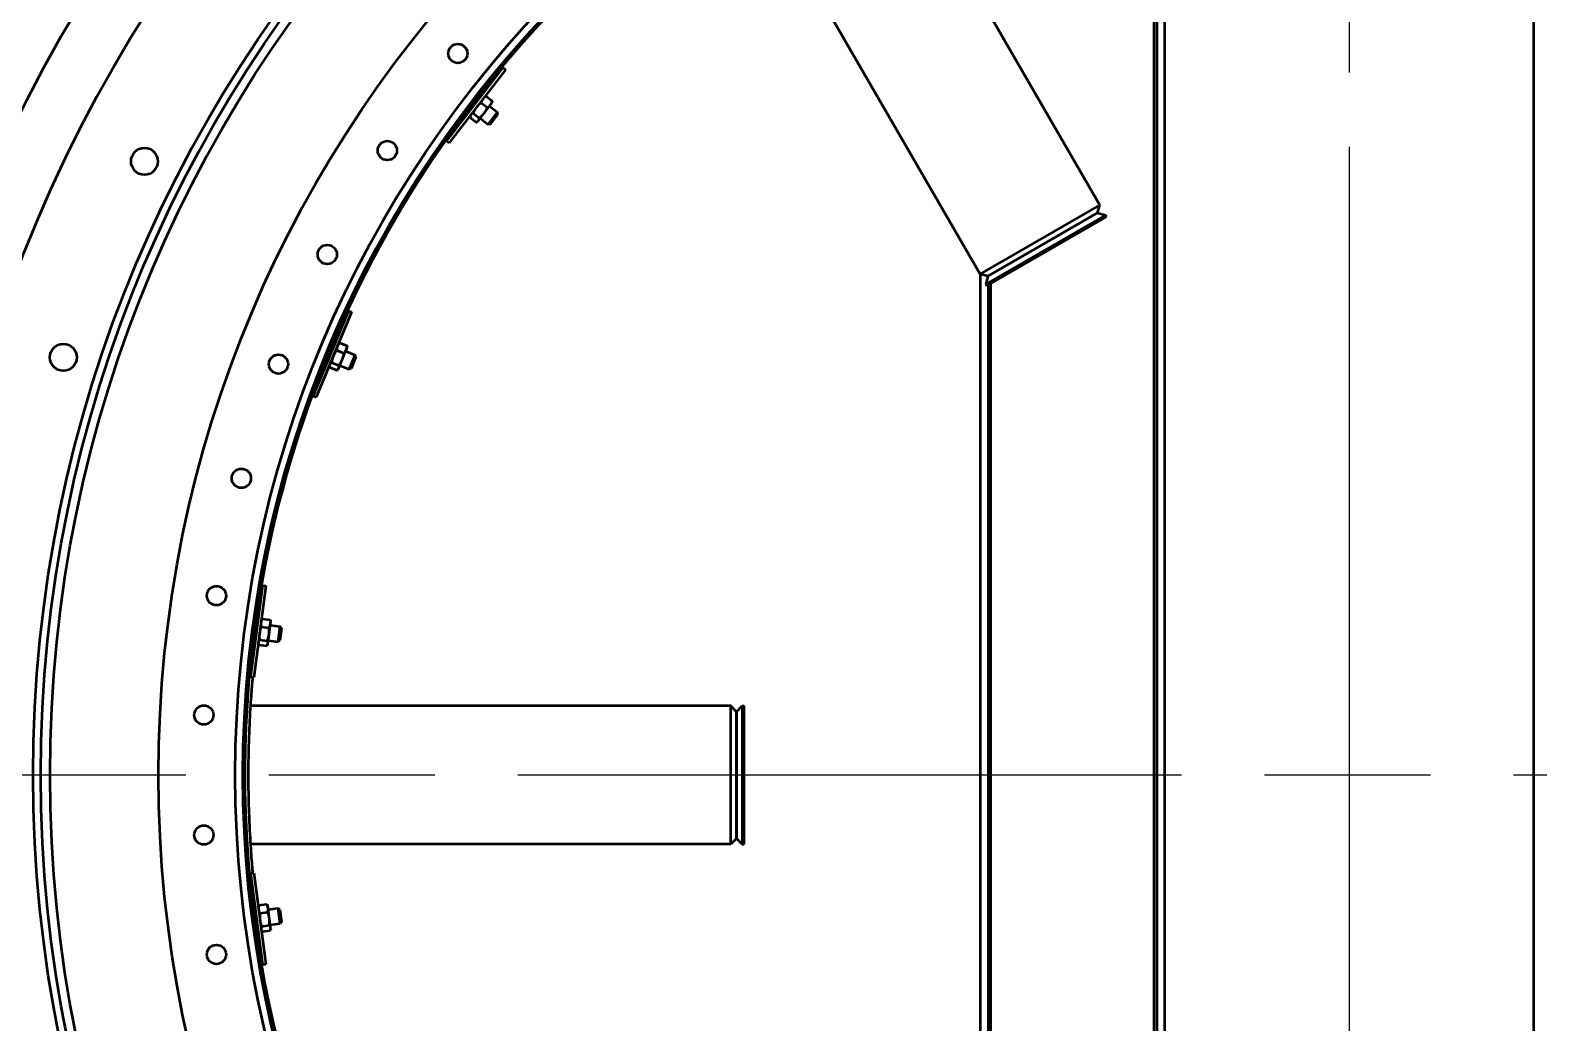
# Model space of a CAD drawing. Header units: inches. Extents: x 11 to 1621, y 11 to 1332.
# Drawn here: x 1204.27 to 1253.37, y 350.31 to 382.63 of the extents above; entities that cross this region are included whole.
import ezdxf

# ---------------------------------------------------------------- set-up
doc = ezdxf.new("R2010")
doc.units = ezdxf.units.IN
doc.header["$LTSCALE"] = 48
doc.header["$MEASUREMENT"] = 0
doc.linetypes.add('CHAIN', pattern=[0.7087, 0.4724, -0.0591, 0.1181, -0.0591])
for name, color, linetype, lineweight in [('Center Mark (ANSI)', 7, 'Continuous', 25), ('Centerline (ANSI)', 7, 'Continuous', 25), ('Visible (ANSI)', 7, 'Continuous', 50)]:
    doc.layers.add(name, color=color, linetype=linetype, lineweight=lineweight)

msp = doc.modelspace()

# ---------------------------------------------------------------- linework, layer by layer
at = {"layer": 'Center Mark (ANSI)', "linetype": 'CHAIN', "ltscale": 0.952448}
for p, q in [((1247.196979, 403.130235), (1247.196979, 313.630235)), ((1338.941663, 358.380235), (1150.49666, 358.380235))]:
    msp.add_line(p, q, dxfattribs=at)
at = {"layer": 'Centerline (ANSI)', "linetype": 'CHAIN', "ltscale": 0.952448}
msp.add_line((1247.196963, 896.951101), (1247.196963, 271.446921), dxfattribs=at)
at = {"layer": 'Visible (ANSI)'}
for p, q in [((1240.855266, 323.006706), (1240.855266, 393.753764)), ((1240.946979, 322.990386), (1240.946979, 393.770084)), ((1241.196979, 323.100624), (1241.196979, 393.659846)), ((1253.196979, 393.659846), (1253.196979, 323.100624)), ((1239.083037, 376.933996), (1231.266646, 390.472382)), ((1235.185922, 374.683996), (1227.369532, 388.222382)), ((1219.652263, 381.406748), (1217.825978, 379.026688)), ((1219.739056, 381.340149), (1217.912771, 378.960089)), ((1219.652263, 381.406748), (1219.739056, 381.340149)), ((1218.534343, 380.058731), (1218.58693, 380.01838)), ((1218.838724, 380.455408), (1218.891311, 380.415056)), ((1218.948251, 380.265115), (1219.153647, 380.107509)), ((1219.044436, 379.920745), (1219.255344, 380.195606)), ((1219.054199, 380.447627), (1219.084438, 380.463368)), ((1219.108721, 380.474244), (1219.314118, 380.316638)), ((1219.226423, 380.157915), (1219.487182, 379.957829)), ((1219.255344, 380.195606), (1219.302519, 380.257085)), ((1219.302519, 380.257085), (1219.309897, 380.290368)), ((1218.586029, 379.793058), (1218.791425, 379.635452)), ((1218.597628, 379.852612), (1218.590249, 379.819329)), ((1218.686905, 379.924522), (1218.892301, 379.766916)), ((1218.845948, 379.66207), (1218.815708, 379.646328)), ((1218.845948, 379.66207), (1218.863325, 379.684716)), ((1218.863325, 379.684716), (1219.044436, 379.920745)), ((1218.922043, 379.761239), (1219.182801, 379.561152)), ((1219.182801, 379.561152), (1219.487182, 379.957829)), ((1219.24784, 379.570725), (1219.182801, 379.561152)), ((1219.494768, 379.892528), (1219.24784, 379.570725)), ((1219.494768, 379.892528), (1219.487182, 379.957829)), ((1217.589067, 378.858798), (1217.64047, 378.823245)), ((1217.825978, 379.026688), (1217.912771, 378.960089)), ((1235.185922, 374.683996), (1239.083037, 376.933996)), ((1239.014407, 376.677866), (1235.442052, 374.615366)), ((1235.442052, 374.615366), (1239.014407, 376.677866)), ((1239.014407, 376.677866), (1239.083037, 376.933996)), ((1239.014407, 376.677866), (1239.270537, 376.609237)), ((1239.270537, 376.609237), (1235.373422, 374.359237)), ((1235.404672, 374.30511), (1239.301787, 376.55511)), ((1239.270537, 376.609237), (1239.301787, 376.55511)), ((1235.442052, 374.615366), (1235.185922, 374.683996)), ((1235.196979, 342.079436), (1235.196979, 374.681033)), ((1235.442052, 374.615366), (1235.373422, 374.359237)), ((1235.373422, 374.359237), (1235.404672, 374.30511)), ((1235.446979, 374.329536), (1235.446979, 342.430934)), ((1235.538693, 342.377983), (1235.538693, 374.382487)), ((1214.631126, 373.493041), (1213.483076, 370.721403)), ((1214.732199, 373.451176), (1213.584148, 370.679537)), ((1214.631126, 373.493041), (1214.732199, 373.451176)), ((1214.091533, 372.363558), (1214.152772, 372.338192)), ((1214.246579, 372.208097), (1214.485768, 372.109022)), ((1214.30168, 372.411811), (1214.326814, 372.434843)), ((1214.347455, 372.451633), (1214.586644, 372.352558)), ((1214.428616, 371.900355), (1214.561199, 372.220438)), ((1214.561199, 372.220438), (1214.590854, 372.292031)), ((1214.590854, 372.292031), (1214.589367, 372.32609)), ((1213.900191, 371.901618), (1213.96143, 371.876252)), ((1214.014667, 371.718902), (1214.016154, 371.684843)), ((1214.08229, 371.811468), (1214.321479, 371.712393)), ((1214.314765, 371.625494), (1214.428616, 371.900355)), ((1214.351677, 371.714607), (1214.655336, 371.588827)), ((1214.543019, 372.176546), (1214.846678, 372.050766)), ((1214.655336, 371.588827), (1214.846678, 372.050766)), ((1214.870907, 371.989654), (1214.715682, 371.614907)), ((1214.870907, 371.989654), (1214.846678, 372.050766)), ((1214.018877, 371.658375), (1214.258066, 371.5593)), ((1214.303841, 371.599122), (1214.278707, 371.57609)), ((1214.303841, 371.599122), (1214.314765, 371.625494)), ((1214.715682, 371.614907), (1214.655336, 371.588827)), ((1213.483076, 370.721403), (1213.584148, 370.679537)), ((1211.84198, 364.824452), (1211.780493, 364.835659)), ((1211.829299, 364.549422), (1211.43772, 361.575087)), ((1211.937763, 364.535142), (1211.546184, 361.560808)), ((1211.829299, 364.549422), (1211.937763, 364.535142)), ((1211.790921, 363.419767), (1211.809238, 363.448519)), ((1211.82483, 363.470079), (1212.081511, 363.436287)), ((1212.101243, 363.378912), (1212.090991, 363.411425)), ((1212.091128, 363.302083), (1212.101243, 363.378912)), ((1211.600423, 363.318768), (1211.666141, 363.310116)), ((1211.790423, 363.208733), (1212.047104, 363.17494)), ((1212.007074, 362.663629), (1212.045907, 362.958592)), ((1212.045907, 362.958592), (1212.091128, 363.302083)), ((1212.084927, 363.254981), (1212.410794, 363.21208)), ((1212.345531, 362.716358), (1212.410794, 363.21208)), ((1212.450014, 363.159321), (1212.39707, 362.757168)), ((1212.450014, 363.159321), (1212.410794, 363.21208)), ((1211.53516, 362.823045), (1211.600878, 362.814393)), ((1211.693026, 362.676183), (1211.703277, 362.64367)), ((1211.712758, 362.618809), (1211.969439, 362.585016)), ((1211.734387, 362.783098), (1211.991068, 362.749305)), ((1212.003348, 362.635328), (1211.985031, 362.606576)), ((1212.003348, 362.635328), (1212.007074, 362.663629)), ((1212.019664, 362.759259), (1212.345531, 362.716358)), ((1212.39707, 362.757168), (1212.345531, 362.716358)), ((1211.44467, 361.627877), (1211.406836, 361.631314)), ((1211.406836, 361.631314), (1211.44467, 361.627877)), ((1211.406836, 361.631314), (1211.44467, 361.627877)), ((1211.43772, 361.575087), (1211.546184, 361.560808)), ((1227.071979, 360.630235), (1211.439198, 360.630235)), ((1227.071979, 356.130235), (1227.071979, 360.630235)), ((1227.259479, 360.442735), (1227.071979, 360.630235)), ((1227.259479, 360.442735), (1227.446979, 360.630235)), ((1227.259479, 360.442735), (1227.259479, 356.317735)), ((1227.259479, 356.317735), (1227.259479, 360.442735)), ((1227.446979, 360.630235), (1227.446979, 356.130235)), ((1227.446979, 360.630235), (1227.509479, 360.630235)), ((1227.509479, 356.130235), (1227.509479, 360.630235)), ((1227.071979, 356.130235), (1211.439198, 356.130235)), ((1227.259479, 356.317735), (1227.071979, 356.130235)), ((1227.259479, 356.317735), (1227.446979, 356.130235)), ((1227.446979, 356.130235), (1227.509479, 356.130235)), ((1211.44467, 355.132593), (1211.406836, 355.129157)), ((1211.43772, 355.185382), (1211.546184, 355.199662)), ((1211.43772, 355.185382), (1211.829299, 352.211048)), ((1211.546184, 355.199662), (1211.937763, 352.225327)), ((1211.693026, 354.084287), (1211.703277, 354.1168)), ((1211.712758, 354.141661), (1211.969439, 354.175454)), ((1212.003348, 354.125141), (1211.985031, 354.153893)), ((1212.013463, 354.048312), (1212.003348, 354.125141)), ((1212.058684, 353.704821), (1212.013463, 354.048312)), ((1212.019664, 354.001211), (1212.345531, 354.044112)), ((1212.410794, 353.548389), (1212.345531, 354.044112)), ((1212.39707, 354.003301), (1212.345531, 354.044112)), ((1211.53516, 353.937425), (1211.600878, 353.946076)), ((1211.747165, 353.880315), (1212.003846, 353.914108)), ((1212.097517, 353.409859), (1212.058684, 353.704821)), ((1212.084927, 353.505488), (1212.410794, 353.548389)), ((1212.39707, 354.003301), (1212.450014, 353.601148)), ((1212.450014, 353.601148), (1212.410794, 353.548389)), ((1211.600423, 353.441702), (1211.666141, 353.450354)), ((1211.790921, 353.340703), (1211.809238, 353.311951)), ((1211.803201, 353.454679), (1212.059882, 353.488472)), ((1211.82483, 353.29039), (1212.081511, 353.324183)), ((1212.101243, 353.381558), (1212.090991, 353.349044)), ((1212.101243, 353.381558), (1212.097517, 353.409859)), ((1211.829299, 352.211048), (1211.937763, 352.225327))]:
    msp.add_line(p, q, dxfattribs=at)
for centre, radius in [((1247.196979, 358.380235), 48.3125), ((1247.196979, 358.380235), 46.34375), ((1247.196979, 358.380235), 42.829288), ((1247.196979, 358.380235), 42.579288), ((1247.196979, 358.380235), 42.279288), ((1247.196979, 358.380235), 38.75), ((1247.196979, 358.380235), 36.25), ((1247.196979, 358.380235), 36), ((1218.191689, 381.868256), 0.3125), ((1207.992692, 378.355817), 0.4375), ((1215.895417, 378.707707), 0.3125), ((1213.94209, 375.324447), 0.3125), ((1205.350493, 371.976983), 0.4375), ((1212.353112, 371.755543), 0.3125), ((1211.14589, 368.040095), 0.3125), ((1210.333651, 364.218812), 0.3125), ((1209.925294, 360.333561), 0.3125), ((1209.925294, 356.426909), 0.3125), ((1210.333651, 352.541657), 0.3125)]:
    msp.add_circle(centre, radius, dxfattribs=at)
for start, end in [(109.67, 145.33), (145.33, 169.67), (169.67, 205.33)]:
    msp.add_arc((1247.196979, 358.380235), 35.9375, start, end, dxfattribs=at)
for points, weights in [([(1218.796116, 380.111287), (1218.735471, 380.032252), (1218.686905, 379.924522)], [1, 1.0379548493, 1]), ([(1218.948251, 380.265115), (1218.856762, 380.190322), (1218.796116, 380.111287)], [1, 1.0379548493, 1]), ([(1219.007025, 380.386148), (1218.969787, 380.337619), (1218.948251, 380.265115)], [1, 1.0379548493, 1]), ([(1219.108721, 380.474244), (1219.044262, 380.434677), (1219.007025, 380.386148)], [1, 1.0379548493, 1]), ([(1219.044436, 379.920745), (1219.105081, 379.99978), (1219.153647, 380.107509)], [1, 1.0379548493, 1]), ([(1219.084438, 380.463368), (1219.095524, 380.46914), (1219.108721, 380.474244)], [1.01477953359, 1.01005189042, 1]), ([(1219.153647, 380.107509), (1219.218107, 380.147077), (1219.255344, 380.195606)], [1, 1.0379548493, 1]), ([(1219.255344, 380.195606), (1219.292581, 380.244134), (1219.314118, 380.316638)], [1, 1.0379548493, 1]), ([(1219.314118, 380.316638), (1219.312602, 380.30257), (1219.309897, 380.290368)], [1, 1.01005189042, 1.01477953359]), ([(1218.615005, 379.875258), (1218.591597, 379.844752), (1218.586029, 379.793058)], [1, 1.0379548493, 1]), ([(1218.686905, 379.924522), (1218.638413, 379.905765), (1218.615005, 379.875258)], [1, 1.0379548493, 1]), ([(1218.791425, 379.635452), (1218.839916, 379.65421), (1218.863325, 379.684716)], [1, 1.0379548493, 1]), ([(1218.863325, 379.684716), (1218.886733, 379.715222), (1218.892301, 379.766916)], [1, 1.0379548493, 1]), ([(1218.892301, 379.766916), (1218.98379, 379.84171), (1219.044436, 379.920745)], [1, 1.0379548493, 1]), ([(1214.246579, 372.208097), (1214.177565, 372.112173), (1214.139442, 372.020135)], [1, 1.0379548493, 1]), ([(1214.272025, 372.340217), (1214.248616, 372.283705), (1214.246579, 372.208097)], [1, 1.0379548493, 1]), ([(1214.347455, 372.451633), (1214.295433, 372.39673), (1214.272025, 372.340217)], [1, 1.0379548493, 1]), ([(1214.326814, 372.434843), (1214.336029, 372.443287), (1214.347455, 372.451633)], [1.01477953359, 1.01005189042, 1]), ([(1214.485768, 372.109022), (1214.537791, 372.163925), (1214.561199, 372.220438)], [1, 1.0379548493, 1]), ([(1214.561199, 372.220438), (1214.584607, 372.27695), (1214.586644, 372.352558)], [1, 1.0379548493, 1]), ([(1214.586644, 372.352558), (1214.588822, 372.338576), (1214.589367, 372.32609)], [1, 1.01005189042, 1.01477953359]), ([(1214.025591, 371.745274), (1214.010876, 371.709749), (1214.018877, 371.658375)], [1, 1.0379548493, 1]), ([(1214.08229, 371.811468), (1214.040306, 371.780799), (1214.025591, 371.745274)], [1, 1.0379548493, 1]), ([(1214.139442, 372.020135), (1214.101319, 371.928097), (1214.08229, 371.811468)], [1, 1.0379548493, 1]), ([(1214.314765, 371.625494), (1214.32948, 371.661019), (1214.321479, 371.712393)], [1, 1.0379548493, 1]), ([(1214.321479, 371.712393), (1214.390493, 371.808317), (1214.428616, 371.900355)], [1, 1.0379548493, 1]), ([(1214.428616, 371.900355), (1214.46674, 371.992393), (1214.485768, 372.109022)], [1, 1.0379548493, 1]), ([(1214.258066, 371.5593), (1214.30005, 371.589969), (1214.314765, 371.625494)], [1, 1.0379548493, 1]), ([(1211.82483, 363.470079), (1211.78879, 363.403583), (1211.780806, 363.342937)], [1, 1.0379548493, 1]), ([(1211.809238, 363.448519), (1211.815953, 363.45906), (1211.82483, 363.470079)], [1.01477953359, 1.01005189042, 1]), ([(1212.081511, 363.436287), (1212.087233, 363.423345), (1212.090991, 363.411425)], [1, 1.01005189042, 1.01477953359]), ([(1212.091128, 363.302083), (1212.099112, 363.362728), (1212.081511, 363.436287)], [1, 1.0379548493, 1]), ([(1211.735584, 362.999446), (1211.722581, 362.900677), (1211.734387, 362.783098)], [1, 1.0379548493, 1]), ([(1211.790423, 363.208733), (1211.748588, 363.098215), (1211.735584, 362.999446)], [1, 1.0379548493, 1]), ([(1211.780806, 363.342937), (1211.772822, 363.282292), (1211.790423, 363.208733)], [1, 1.0379548493, 1]), ([(1211.991068, 362.749305), (1212.032903, 362.859823), (1212.045907, 362.958592)], [1, 1.0379548493, 1]), ([(1212.045907, 362.958592), (1212.05891, 363.057361), (1212.047104, 363.17494)], [1, 1.0379548493, 1]), ([(1212.047104, 363.17494), (1212.083144, 363.241437), (1212.091128, 363.302083)], [1, 1.0379548493, 1]), ([(1211.696752, 362.704484), (1211.691733, 362.666361), (1211.712758, 362.618809)], [1, 1.0379548493, 1]), ([(1211.734387, 362.783098), (1211.701771, 362.742608), (1211.696752, 362.704484)], [1, 1.0379548493, 1]), ([(1211.969439, 362.585016), (1212.002055, 362.625506), (1212.007074, 362.663629)], [1, 1.0379548493, 1]), ([(1212.007074, 362.663629), (1212.012093, 362.701753), (1211.991068, 362.749305)], [1, 1.0379548493, 1]), ([(1211.712758, 354.141661), (1211.695157, 354.068103), (1211.703141, 354.007457)], [1, 1.0379548493, 1]), ([(1211.703277, 354.1168), (1211.707036, 354.12872), (1211.712758, 354.141661)], [1.01477953359, 1.01005189042, 1]), ([(1211.969439, 354.175454), (1211.978316, 354.164434), (1211.985031, 354.153893)], [1, 1.01005189042, 1.01477953359]), ([(1212.013463, 354.048312), (1212.005479, 354.108957), (1211.969439, 354.175454)], [1, 1.0379548493, 1]), ([(1212.003846, 353.914108), (1212.021447, 353.987666), (1212.013463, 354.048312)], [1, 1.0379548493, 1]), ([(1211.703141, 354.007457), (1211.711125, 353.946811), (1211.747165, 353.880315)], [1, 1.0379548493, 1]), ([(1211.747165, 353.880315), (1211.735359, 353.762735), (1211.748362, 353.663966)], [1, 1.0379548493, 1]), ([(1211.748362, 353.663966), (1211.761365, 353.565197), (1211.803201, 353.454679)], [1, 1.0379548493, 1]), ([(1212.058684, 353.704821), (1212.045681, 353.80359), (1212.003846, 353.914108)], [1, 1.0379548493, 1]), ([(1212.059882, 353.488472), (1212.071688, 353.606052), (1212.058684, 353.704821)], [1, 1.0379548493, 1]), ([(1211.803201, 353.454679), (1211.782176, 353.407127), (1211.787195, 353.369004)], [1, 1.0379548493, 1]), ([(1211.787195, 353.369004), (1211.792214, 353.33088), (1211.82483, 353.29039)], [1, 1.0379548493, 1]), ([(1212.097517, 353.409859), (1212.092498, 353.447982), (1212.059882, 353.488472)], [1, 1.0379548493, 1]), ([(1212.081511, 353.324183), (1212.102536, 353.371735), (1212.097517, 353.409859)], [1, 1.0379548493, 1])]:
    msp.add_rational_spline(points, weights, degree=2, dxfattribs=at)
msp.add_open_spline([(1211.510353, 361.565525), (1211.510241, 361.56427), (1211.510127, 361.562995), (1211.503079, 361.483941), (1211.489565, 361.331552), (1211.456063, 360.893489), (1211.436527, 360.611944), (1211.401175, 359.946911), (1211.385917, 359.568081), (1211.372642, 358.962919), (1211.369833, 358.755352), (1211.367894, 358.336839), (1211.368774, 358.126867), (1211.374121, 357.711286), (1211.378581, 357.506658), (1211.396598, 356.904712), (1211.414696, 356.533336), (1211.453265, 355.896162), (1211.47316, 355.637205), (1211.498091, 355.33305), (1211.505693, 355.246422), (1211.510311, 355.194942)], degree=3, knots=[1.5358627, 1.5358627, 1.5358627, 1.5358627, 1.587600717, 1.587600717, 4.689893262, 4.689893262, 7.786393195, 7.786393195, 10.933458792, 10.933458792, 12.523245516, 12.523245516, 14.115322635, 14.115322635, 15.711395981, 15.711395981, 18.960085674, 18.960085674, 22.223031188, 22.223031188, 24.353625932, 24.353625932, 24.353625932, 24.353625932], dxfattribs=at)

doc.saveas('drawing.dxf')
